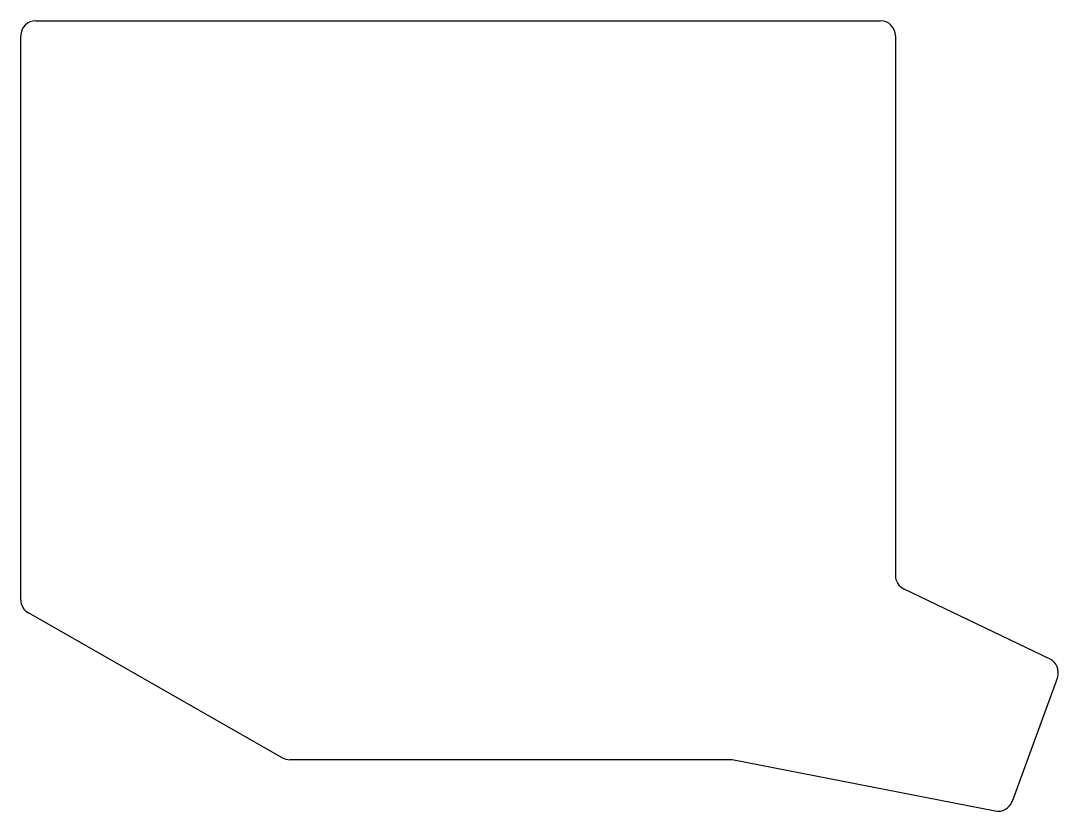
# Model space of a CAD drawing. Header units: millimetres. Extents: x 140 to 277, y -187 to -82.
import ezdxf

# ---------------------------------------------------------------- set-up
doc = ezdxf.new("R2010")
doc.units = ezdxf.units.MM

msp = doc.modelspace()

# ---------------------------------------------------------------- linework, layer by layer
for p, q in [((141.5, -82.5), (253.5, -82.5)), ((139.5, -159.34), (139.5, -84.5)), ((255.5, -84.5), (255.5, -156.09)), ((256.64, -157.89), (275.97, -167.16)), ((174.19, -180.29), (140.51, -161.08)), ((276.98, -169.65), (271, -186.08)), ((233.46, -180.55), (175.18, -180.55)), ((268.74, -187.36), (233.84, -180.59))]:
    msp.add_line(p, q)
for centre, start, end in [((141.5, -84.5), 90, 180), ((253.5, -84.5), 0, 90), ((257.5, -156.09), 180, 244.3781), ((141.5, -159.34), 180, 240.299), ((275.1, -168.97), 340, 64.3781), ((175.18, -178.55), 240.299, 270), ((233.46, -182.55), 79.0217, 90), ((269.12, -185.39), 259.0217, 340)]:
    msp.add_arc(centre, 2, start, end)

doc.saveas('drawing.dxf')
